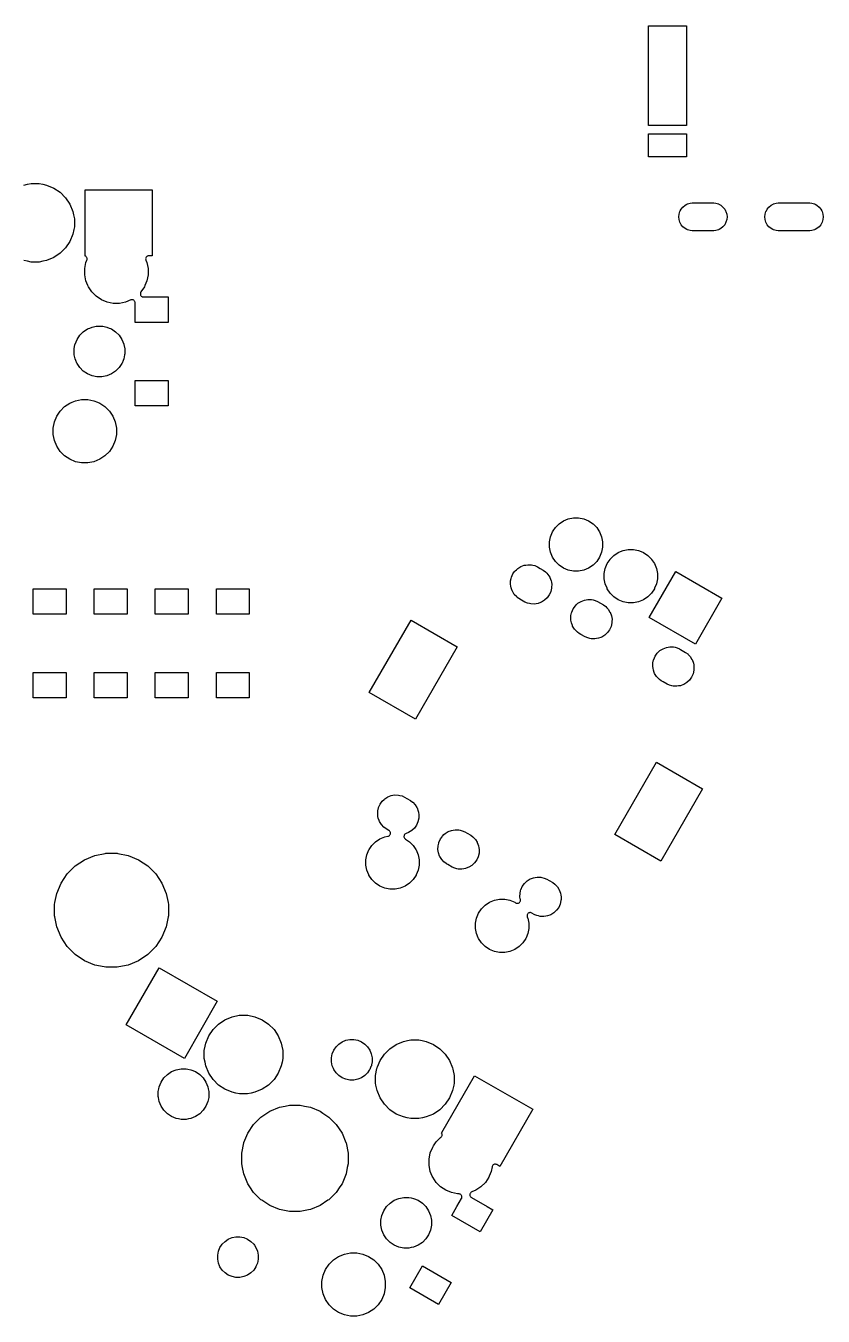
# Model space of a CAD drawing. Extents: x 70 to 347, y -163 to -55.
# Drawn here: x 315.7 to 347.2, y -162.6 to -111.7 of the extents above; entities that cross this region are included whole.
import ezdxf

# ---------------------------------------------------------------- set-up
doc = ezdxf.new("R2010")
doc.units = 0
doc.layers.add('BLACK', color=7, linetype='CONTINUOUS')

msp = doc.modelspace()

# ---------------------------------------------------------------- linework, layer by layer
at = {"layer": 'BLACK', "linetype": 'CONTINUOUS'}
for p, q in [((340.271, -115.619), (340.271, -111.677)), ((340.271, -111.677), (341.773, -111.677)), ((341.773, -111.677), (341.773, -115.619)), ((341.773, -115.619), (340.271, -115.619)), ((340.271, -116.849), (340.271, -115.947)), ((340.271, -115.947), (341.773, -115.947)), ((341.773, -115.947), (341.773, -116.849)), ((341.773, -116.849), (340.271, -116.849)), ((315.584, -117.965), (315.734, -117.935)), ((315.734, -117.935), (315.884, -117.905)), ((315.884, -117.905), (316.189, -117.905)), ((316.189, -117.905), (316.339, -117.935)), ((316.339, -117.935), (316.489, -117.965)), ((316.489, -117.965), (316.771, -118.082)), ((316.771, -118.082), (317.025, -118.251)), ((318.013, -120.766), (318.013, -118.155)), ((318.013, -118.155), (320.665, -118.155)), ((320.665, -118.155), (320.665, -120.757)), ((317.025, -118.251), (317.241, -118.467)), ((317.241, -118.467), (317.411, -118.722)), ((317.411, -118.722), (317.528, -119.004)), ((341.714, -118.763), (341.792, -118.722)), ((341.792, -118.722), (341.81, -118.712)), ((341.81, -118.712), (341.914, -118.68)), ((341.914, -118.68), (341.995, -118.672)), ((341.995, -118.672), (342.849, -118.672)), ((342.849, -118.672), (342.93, -118.68)), ((342.93, -118.68), (343.033, -118.712)), ((343.033, -118.712), (343.051, -118.722)), ((343.051, -118.722), (343.129, -118.763)), ((345.114, -118.763), (345.192, -118.722)), ((345.192, -118.722), (345.21, -118.712)), ((345.21, -118.712), (345.314, -118.68)), ((345.314, -118.68), (345.395, -118.672)), ((345.395, -118.672), (346.649, -118.672)), ((346.649, -118.672), (346.73, -118.68)), ((346.73, -118.68), (346.833, -118.712)), ((346.833, -118.712), (346.851, -118.722)), ((346.851, -118.722), (346.929, -118.763)), ((317.528, -119.004), (317.556, -119.146)), ((317.556, -119.146), (317.588, -119.303)), ((341.468, -119.223), (341.479, -119.115)), ((341.479, -119.331), (341.468, -119.223)), ((341.479, -119.115), (341.51, -119.012)), ((341.51, -119.012), (341.528, -118.977)), ((341.528, -118.977), (341.561, -118.916)), ((341.561, -118.916), (341.63, -118.832)), ((341.63, -118.832), (341.714, -118.763)), ((343.129, -118.763), (343.213, -118.832)), ((343.213, -118.832), (343.282, -118.916)), ((343.282, -118.916), (343.315, -118.977)), ((343.315, -118.977), (343.333, -119.012)), ((343.333, -119.012), (343.365, -119.115)), ((343.365, -119.115), (343.375, -119.223)), ((343.375, -119.223), (343.365, -119.331)), ((344.868, -119.223), (344.879, -119.115)), ((344.879, -119.331), (344.868, -119.223)), ((344.879, -119.115), (344.91, -119.012)), ((344.91, -119.012), (344.928, -118.977)), ((344.928, -118.977), (344.961, -118.916)), ((344.961, -118.916), (345.03, -118.832)), ((345.03, -118.832), (345.114, -118.763)), ((346.929, -118.763), (347.013, -118.832)), ((347.013, -118.832), (347.082, -118.916)), ((347.082, -118.916), (347.115, -118.977)), ((347.115, -118.977), (347.133, -119.012)), ((347.133, -119.012), (347.165, -119.115)), ((347.165, -119.115), (347.175, -119.223)), ((347.175, -119.223), (347.165, -119.331)), ((317.564, -119.725), (317.528, -119.909)), ((317.588, -119.609), (317.564, -119.725)), ((317.588, -119.303), (317.588, -119.609)), ((341.51, -119.435), (341.479, -119.331)), ((341.561, -119.531), (341.51, -119.435)), ((341.51, -119.435), (341.51, -119.435)), ((341.63, -119.615), (341.561, -119.531)), ((341.714, -119.684), (341.63, -119.615)), ((341.783, -119.72), (341.714, -119.684)), ((341.81, -119.735), (341.783, -119.72)), ((341.914, -119.766), (341.81, -119.735)), ((343.033, -119.735), (342.93, -119.766)), ((343.061, -119.72), (343.033, -119.735)), ((343.129, -119.684), (343.061, -119.72)), ((343.213, -119.615), (343.129, -119.684)), ((343.282, -119.531), (343.213, -119.615)), ((343.333, -119.435), (343.282, -119.531)), ((343.365, -119.331), (343.333, -119.435)), ((343.333, -119.435), (343.333, -119.435)), ((344.91, -119.435), (344.879, -119.331)), ((344.961, -119.531), (344.91, -119.435)), ((344.91, -119.435), (344.91, -119.435)), ((345.03, -119.615), (344.961, -119.531)), ((345.114, -119.684), (345.03, -119.615)), ((345.183, -119.72), (345.114, -119.684)), ((345.21, -119.735), (345.183, -119.72)), ((345.314, -119.766), (345.21, -119.735)), ((346.833, -119.735), (346.73, -119.766)), ((346.861, -119.72), (346.833, -119.735)), ((346.929, -119.684), (346.861, -119.72)), ((347.013, -119.615), (346.929, -119.684)), ((347.082, -119.531), (347.013, -119.615)), ((347.133, -119.435), (347.082, -119.531)), ((347.165, -119.331), (347.133, -119.435)), ((347.133, -119.435), (347.133, -119.435)), ((317.411, -120.191), (317.241, -120.445)), ((317.528, -119.909), (317.411, -120.191)), ((341.995, -119.774), (341.914, -119.766)), ((342.849, -119.774), (341.995, -119.774)), ((342.93, -119.766), (342.849, -119.774)), ((345.395, -119.774), (345.314, -119.766)), ((346.649, -119.774), (345.395, -119.774)), ((346.73, -119.766), (346.649, -119.774)), ((317.025, -120.661), (316.771, -120.831)), ((317.241, -120.445), (317.025, -120.661)), ((320.503, -120.76), (320.479, -120.767)), ((320.527, -120.757), (320.503, -120.76)), ((320.665, -120.757), (320.527, -120.757)), ((315.734, -120.977), (315.584, -120.948)), ((315.884, -121.007), (315.734, -120.977)), ((316.189, -121.007), (315.884, -121.007)), ((316.339, -120.977), (316.189, -121.007)), ((316.489, -120.948), (316.339, -120.977)), ((316.771, -120.831), (316.489, -120.948)), ((317.996, -121.263), (318.044, -121.021)), ((317.996, -121.509), (317.996, -121.263)), ((318.014, -120.767), (318.013, -120.766)), ((318.035, -120.778), (318.014, -120.767)), ((318.054, -120.794), (318.035, -120.778)), ((318.044, -121.021), (318.081, -120.93)), ((318.07, -120.813), (318.054, -120.794)), ((318.081, -120.834), (318.07, -120.813)), ((318.089, -120.858), (318.081, -120.834)), ((318.081, -120.93), (318.089, -120.907)), ((318.091, -120.882), (318.089, -120.858)), ((318.089, -120.907), (318.091, -120.882)), ((320.405, -120.858), (320.402, -120.882)), ((320.402, -120.882), (320.405, -120.907)), ((320.412, -120.834), (320.405, -120.858)), ((320.405, -120.907), (320.412, -120.93)), ((320.423, -120.813), (320.412, -120.834)), ((320.412, -120.93), (320.45, -121.021)), ((320.439, -120.794), (320.423, -120.813)), ((320.458, -120.778), (320.439, -120.794)), ((320.45, -121.021), (320.498, -121.263)), ((320.479, -120.767), (320.458, -120.778)), ((320.498, -121.263), (320.498, -121.509)), ((318.044, -121.751), (317.996, -121.509)), ((318.118, -121.931), (318.044, -121.751)), ((320.45, -121.751), (320.375, -121.931)), ((320.498, -121.509), (320.45, -121.751)), ((318.138, -121.979), (318.118, -121.931)), ((318.275, -122.184), (318.138, -121.979)), ((318.449, -122.358), (318.275, -122.184)), ((320.195, -122.236), (320.193, -122.26)), ((320.193, -122.26), (320.195, -122.285)), ((320.202, -122.212), (320.195, -122.236)), ((320.195, -122.285), (320.202, -122.308)), ((320.214, -122.191), (320.202, -122.212)), ((320.218, -122.184), (320.214, -122.191)), ((320.355, -121.979), (320.218, -122.184)), ((320.218, -122.184), (320.218, -122.184)), ((320.375, -121.931), (320.355, -121.979)), ((318.654, -122.495), (318.449, -122.358)), ((318.882, -122.589), (318.654, -122.495)), ((318.654, -122.495), (318.654, -122.495)), ((318.654, -122.495), (318.654, -122.495)), ((319.123, -122.637), (318.882, -122.589)), ((319.37, -122.637), (319.123, -122.637)), ((319.611, -122.589), (319.37, -122.637)), ((319.817, -122.504), (319.611, -122.589)), ((319.84, -122.497), (319.817, -122.504)), ((319.864, -122.495), (319.84, -122.497)), ((319.889, -122.497), (319.864, -122.495)), ((319.912, -122.504), (319.889, -122.497)), ((319.934, -122.516), (319.912, -122.504)), ((319.953, -122.531), (319.934, -122.516)), ((319.968, -122.55), (319.953, -122.531)), ((319.98, -122.572), (319.968, -122.55)), ((319.987, -122.595), (319.98, -122.572)), ((319.989, -122.62), (319.987, -122.595)), ((319.989, -123.387), (319.989, -122.62)), ((320.202, -122.308), (320.214, -122.33)), ((320.214, -122.33), (320.229, -122.349)), ((320.229, -122.349), (320.248, -122.364)), ((320.248, -122.364), (320.27, -122.376)), ((320.27, -122.376), (320.293, -122.383)), ((320.293, -122.383), (320.318, -122.385)), ((320.318, -122.385), (321.291, -122.385)), ((321.291, -122.385), (321.291, -123.387)), ((317.799, -123.898), (317.938, -123.759)), ((317.938, -123.759), (318.102, -123.649)), ((318.102, -123.649), (318.143, -123.632)), ((318.143, -123.632), (318.191, -123.613)), ((318.191, -123.613), (318.285, -123.574)), ((318.285, -123.574), (318.449, -123.541)), ((318.449, -123.541), (318.478, -123.535)), ((318.478, -123.535), (318.675, -123.535)), ((318.675, -123.535), (318.704, -123.541)), ((318.704, -123.541), (318.869, -123.574)), ((318.869, -123.574), (318.962, -123.613)), ((318.962, -123.613), (319.01, -123.632)), ((319.01, -123.632), (319.051, -123.649)), ((319.051, -123.649), (319.215, -123.759)), ((319.215, -123.759), (319.354, -123.898)), ((321.291, -123.387), (319.989, -123.387)), ((317.576, -124.438), (317.609, -124.267)), ((317.609, -124.267), (317.614, -124.244)), ((317.614, -124.244), (317.69, -124.062)), ((317.69, -124.062), (317.799, -123.898)), ((319.354, -123.898), (319.464, -124.062)), ((319.464, -124.062), (319.539, -124.244)), ((319.539, -124.244), (319.544, -124.267)), ((319.544, -124.267), (319.578, -124.438)), ((317.576, -124.635), (317.576, -124.438)), ((317.583, -124.674), (317.576, -124.635)), ((317.614, -124.828), (317.583, -124.674)), ((317.643, -124.898), (317.614, -124.828)), ((319.539, -124.828), (319.51, -124.898)), ((319.57, -124.674), (319.539, -124.828)), ((319.578, -124.635), (319.57, -124.674)), ((319.578, -124.438), (319.578, -124.635)), ((317.682, -124.993), (317.643, -124.898)), ((317.69, -125.01), (317.682, -124.993)), ((317.799, -125.174), (317.69, -125.01)), ((317.938, -125.314), (317.799, -125.174)), ((318.102, -125.423), (317.938, -125.314)), ((319.215, -125.314), (319.051, -125.423)), ((319.354, -125.174), (319.215, -125.314)), ((319.464, -125.01), (319.354, -125.174)), ((319.471, -124.993), (319.464, -125.01)), ((319.51, -124.898), (319.471, -124.993)), ((318.285, -125.499), (318.102, -125.423)), ((318.478, -125.537), (318.285, -125.499)), ((318.675, -125.537), (318.478, -125.537)), ((318.869, -125.499), (318.675, -125.537)), ((319.051, -125.423), (318.869, -125.499)), ((319.989, -126.687), (319.989, -125.685)), ((319.989, -125.685), (321.291, -125.685)), ((321.291, -125.685), (321.291, -126.687)), ((317.025, -126.889), (317.199, -126.714)), ((317.199, -126.714), (317.404, -126.578)), ((317.404, -126.578), (317.493, -126.541)), ((317.493, -126.541), (317.632, -126.483)), ((317.632, -126.483), (317.873, -126.435)), ((317.873, -126.435), (318.12, -126.435)), ((318.12, -126.435), (318.361, -126.483)), ((318.361, -126.483), (318.501, -126.541)), ((318.501, -126.541), (318.589, -126.578)), ((318.589, -126.578), (318.794, -126.714)), ((318.794, -126.714), (318.968, -126.889)), ((321.291, -126.687), (319.989, -126.687)), ((316.746, -127.563), (316.794, -127.321)), ((316.794, -127.321), (316.888, -127.094)), ((316.888, -127.094), (316.89, -127.09)), ((316.89, -127.09), (317.025, -126.889)), ((318.968, -126.889), (319.103, -127.09)), ((319.103, -127.09), (319.105, -127.094)), ((319.105, -127.094), (319.2, -127.321)), ((319.2, -127.321), (319.248, -127.563)), ((316.746, -127.809), (316.746, -127.563)), ((316.794, -128.051), (316.746, -127.809)), ((319.248, -127.809), (319.2, -128.051)), ((319.248, -127.563), (319.248, -127.809)), ((316.887, -128.277), (316.794, -128.051)), ((316.888, -128.279), (316.887, -128.277)), ((317.025, -128.484), (316.888, -128.279)), ((319.105, -128.279), (318.968, -128.484)), ((319.106, -128.277), (319.105, -128.279)), ((319.2, -128.051), (319.106, -128.277)), ((317.199, -128.658), (317.025, -128.484)), ((317.404, -128.795), (317.199, -128.658)), ((317.632, -128.889), (317.404, -128.795)), ((317.404, -128.795), (317.404, -128.795)), ((317.404, -128.795), (317.404, -128.795)), ((317.873, -128.937), (317.632, -128.889)), ((318.361, -128.889), (318.12, -128.937)), ((318.589, -128.795), (318.361, -128.889)), ((318.794, -128.658), (318.589, -128.795)), ((318.589, -128.795), (318.589, -128.795)), ((318.589, -128.795), (318.589, -128.795)), ((318.968, -128.484), (318.794, -128.658)), ((318.12, -128.937), (317.873, -128.937)), ((336.592, -131.49), (336.739, -131.344)), ((336.739, -131.344), (336.911, -131.229)), ((336.911, -131.229), (337.102, -131.15)), ((336.911, -131.229), (336.911, -131.229)), ((337.102, -131.15), (337.305, -131.109)), ((337.305, -131.109), (337.512, -131.109)), ((337.512, -131.109), (337.715, -131.15)), ((337.715, -131.15), (337.906, -131.229)), ((337.906, -131.229), (337.906, -131.229)), ((337.906, -131.229), (338.079, -131.344)), ((338.079, -131.344), (338.225, -131.49)), ((336.358, -132.057), (336.398, -131.854)), ((336.398, -131.854), (336.477, -131.663)), ((336.477, -131.663), (336.506, -131.619)), ((336.506, -131.619), (336.592, -131.49)), ((338.225, -131.49), (338.311, -131.619)), ((338.311, -131.619), (338.34, -131.663)), ((338.34, -131.663), (338.419, -131.854)), ((338.419, -131.854), (338.46, -132.057)), ((336.358, -132.264), (336.358, -132.057)), ((336.398, -132.467), (336.358, -132.264)), ((336.477, -132.658), (336.398, -132.467)), ((338.419, -132.467), (338.34, -132.658)), ((338.46, -132.264), (338.419, -132.467)), ((338.46, -132.057), (338.46, -132.264)), ((338.904, -132.594), (339.076, -132.479)), ((339.076, -132.479), (339.103, -132.468)), ((339.103, -132.468), (339.267, -132.4)), ((339.267, -132.4), (339.47, -132.359)), ((339.47, -132.359), (339.677, -132.359)), ((339.677, -132.359), (339.88, -132.4)), ((339.88, -132.4), (340.045, -132.468)), ((340.045, -132.468), (340.072, -132.479)), ((340.072, -132.479), (340.244, -132.594)), ((335.225, -133.03), (335.359, -132.979)), ((335.359, -132.979), (335.424, -132.969)), ((335.424, -132.969), (335.5, -132.956)), ((335.5, -132.956), (335.643, -132.961)), ((335.643, -132.961), (335.7, -132.974)), ((335.7, -132.974), (335.782, -132.993)), ((336.592, -132.83), (336.477, -132.658)), ((336.477, -132.658), (336.477, -132.658)), ((336.739, -132.977), (336.592, -132.83)), ((336.911, -133.092), (336.739, -132.977)), ((338.079, -132.977), (337.906, -133.092)), ((338.225, -132.83), (338.079, -132.977)), ((338.34, -132.658), (338.225, -132.83)), ((338.34, -132.658), (338.34, -132.658)), ((338.563, -133.104), (338.642, -132.913)), ((338.642, -132.913), (338.753, -132.747)), ((338.753, -132.747), (338.757, -132.74)), ((338.757, -132.74), (338.904, -132.594)), ((340.244, -132.594), (340.39, -132.74)), ((340.39, -132.74), (340.395, -132.747)), ((340.395, -132.747), (340.505, -132.913)), ((340.505, -132.913), (340.584, -133.104)), ((334.824, -133.589), (334.845, -133.5)), ((334.845, -133.5), (334.857, -133.45)), ((334.857, -133.45), (334.916, -133.319)), ((334.857, -133.45), (334.857, -133.45)), ((334.916, -133.319), (334.983, -133.225)), ((334.983, -133.225), (334.999, -133.203)), ((334.999, -133.203), (335.05, -133.156)), ((335.05, -133.156), (335.103, -133.105)), ((335.103, -133.105), (335.225, -133.03)), ((335.782, -132.993), (335.88, -133.037)), ((335.88, -133.037), (335.88, -133.037)), ((335.88, -133.037), (335.995, -133.104)), ((335.995, -133.104), (336.115, -133.173)), ((336.115, -133.173), (336.202, -133.236)), ((336.202, -133.236), (336.249, -133.286)), ((336.249, -133.286), (336.299, -133.34)), ((336.299, -133.34), (336.368, -133.45)), ((336.368, -133.45), (336.375, -133.461)), ((336.375, -133.461), (336.425, -133.595)), ((337.102, -133.171), (336.911, -133.092)), ((336.911, -133.092), (336.911, -133.092)), ((336.911, -133.092), (336.911, -133.092)), ((337.305, -133.211), (337.102, -133.171)), ((337.512, -133.211), (337.305, -133.211)), ((337.715, -133.171), (337.512, -133.211)), ((337.906, -133.092), (337.715, -133.171)), ((337.906, -133.092), (337.906, -133.092)), ((337.906, -133.092), (337.906, -133.092)), ((338.523, -133.307), (338.563, -133.104)), ((338.523, -133.514), (338.523, -133.307)), ((340.303, -135.045), (341.354, -133.225)), ((340.584, -133.104), (340.625, -133.307)), ((340.625, -133.307), (340.625, -133.514)), ((341.354, -133.225), (343.174, -134.276)), ((315.958, -134.912), (315.958, -133.91)), ((315.958, -133.91), (317.26, -133.91)), ((317.26, -133.91), (317.26, -134.912)), ((318.371, -134.912), (318.371, -133.91)), ((318.371, -133.91), (319.673, -133.91)), ((319.673, -133.91), (319.673, -134.912)), ((320.784, -134.912), (320.784, -133.91)), ((320.784, -133.91), (322.086, -133.91)), ((322.086, -133.91), (322.086, -134.912)), ((323.197, -134.912), (323.197, -133.91)), ((323.197, -133.91), (324.499, -133.91)), ((324.499, -133.91), (324.499, -134.912)), ((334.82, -133.732), (334.824, -133.589)), ((334.832, -133.808), (334.82, -133.732)), ((334.843, -133.873), (334.832, -133.808)), ((334.887, -133.99), (334.843, -133.873)), ((334.893, -134.007), (334.887, -133.99)), ((334.969, -134.128), (334.893, -134.007)), ((336.444, -133.879), (336.411, -134.018)), ((336.425, -133.595), (336.434, -133.647)), ((336.434, -133.647), (336.449, -133.736)), ((336.445, -133.844), (336.444, -133.879)), ((336.449, -133.736), (336.445, -133.844)), ((338.563, -133.717), (338.523, -133.514)), ((338.632, -133.884), (338.563, -133.717)), ((338.642, -133.908), (338.632, -133.884)), ((338.757, -134.08), (338.642, -133.908)), ((340.505, -133.908), (340.39, -134.08)), ((340.515, -133.884), (340.505, -133.908)), ((340.584, -133.717), (340.515, -133.884)), ((340.625, -133.514), (340.584, -133.717)), ((335.066, -134.232), (334.969, -134.128)), ((335.088, -134.248), (335.066, -134.232)), ((335.154, -134.295), (335.088, -134.248)), ((335.257, -134.354), (335.154, -134.295)), ((335.389, -134.431), (335.257, -134.354)), ((335.486, -134.475), (335.389, -134.431)), ((335.389, -134.431), (335.389, -134.431)), ((335.567, -134.494), (335.486, -134.475)), ((335.625, -134.507), (335.567, -134.494)), ((335.768, -134.512), (335.625, -134.507)), ((335.839, -134.5), (335.768, -134.512)), ((335.91, -134.489), (335.839, -134.5)), ((336.007, -134.452), (335.91, -134.489)), ((336.043, -134.438), (336.007, -134.452)), ((336.165, -134.363), (336.043, -134.438)), ((336.269, -134.265), (336.165, -134.363)), ((336.352, -134.149), (336.269, -134.265)), ((336.409, -134.024), (336.352, -134.149)), ((336.411, -134.018), (336.409, -134.024)), ((337.431, -134.531), (337.485, -134.48)), ((337.485, -134.48), (337.606, -134.405)), ((337.606, -134.405), (337.74, -134.354)), ((337.74, -134.354), (337.805, -134.344)), ((337.805, -134.344), (337.881, -134.331)), ((337.881, -134.331), (338.024, -134.336)), ((338.024, -134.336), (338.081, -134.349)), ((338.081, -134.349), (338.164, -134.368)), ((338.164, -134.368), (338.261, -134.412)), ((338.261, -134.412), (338.261, -134.412)), ((338.261, -134.412), (338.369, -134.475)), ((338.369, -134.475), (338.496, -134.548)), ((338.904, -134.227), (338.757, -134.08)), ((339.076, -134.342), (338.904, -134.227)), ((339.267, -134.421), (339.076, -134.342)), ((339.076, -134.342), (339.076, -134.342)), ((339.076, -134.342), (339.076, -134.342)), ((339.47, -134.461), (339.267, -134.421)), ((339.677, -134.461), (339.47, -134.461)), ((339.88, -134.421), (339.677, -134.461)), ((340.072, -134.342), (339.88, -134.421)), ((340.244, -134.227), (340.072, -134.342)), ((340.072, -134.342), (340.072, -134.342)), ((340.072, -134.342), (340.072, -134.342)), ((340.39, -134.08), (340.244, -134.227)), ((343.174, -134.276), (342.123, -136.096)), ((317.26, -134.912), (315.958, -134.912)), ((319.673, -134.912), (318.371, -134.912)), ((322.086, -134.912), (320.784, -134.912)), ((324.499, -134.912), (323.197, -134.912)), ((337.201, -135.107), (337.206, -134.964)), ((337.206, -134.964), (337.231, -134.854)), ((337.231, -134.854), (337.238, -134.825)), ((337.238, -134.825), (337.297, -134.694)), ((337.238, -134.825), (337.238, -134.825)), ((337.297, -134.694), (337.381, -134.578)), ((337.381, -134.578), (337.431, -134.531)), ((337.381, -134.578), (337.381, -134.578)), ((338.496, -134.548), (338.583, -134.611)), ((338.583, -134.611), (338.631, -134.661)), ((338.631, -134.661), (338.681, -134.715)), ((338.681, -134.715), (338.749, -134.825)), ((338.749, -134.825), (338.757, -134.836)), ((338.757, -134.836), (338.807, -134.97)), ((338.807, -134.97), (338.819, -135.041)), ((329.238, -138.01), (330.889, -135.15)), ((330.889, -135.15), (332.71, -136.201)), ((337.208, -135.15), (337.201, -135.107)), ((337.224, -135.248), (337.208, -135.15)), ((337.267, -135.36), (337.224, -135.248)), ((337.275, -135.382), (337.267, -135.36)), ((337.35, -135.503), (337.275, -135.382)), ((337.448, -135.607), (337.35, -135.503)), ((338.734, -135.524), (338.651, -135.64)), ((338.793, -135.394), (338.734, -135.524)), ((338.826, -135.254), (338.793, -135.393)), ((338.793, -135.393), (338.793, -135.394)), ((338.819, -135.041), (338.83, -135.111)), ((338.828, -135.194), (338.826, -135.254)), ((338.83, -135.111), (338.828, -135.194)), ((342.123, -136.096), (340.303, -135.045)), ((337.466, -135.62), (337.448, -135.607)), ((337.535, -135.67), (337.466, -135.62)), ((337.599, -135.707), (337.535, -135.67)), ((337.77, -135.806), (337.599, -135.707)), ((337.868, -135.85), (337.77, -135.806)), ((337.77, -135.806), (337.77, -135.806)), ((337.95, -135.869), (337.868, -135.85)), ((338.007, -135.882), (337.95, -135.869)), ((338.15, -135.887), (338.007, -135.882)), ((338.221, -135.875), (338.15, -135.887)), ((338.291, -135.864), (338.221, -135.875)), ((338.388, -135.827), (338.291, -135.864)), ((338.425, -135.813), (338.388, -135.827)), ((338.546, -135.738), (338.425, -135.813)), ((338.651, -135.64), (338.546, -135.738)), ((332.71, -136.201), (331.059, -139.061)), ((340.536, -136.564), (340.62, -136.448)), ((340.62, -136.448), (340.67, -136.401)), ((340.62, -136.448), (340.62, -136.448)), ((340.67, -136.401), (340.724, -136.35)), ((340.724, -136.35), (340.845, -136.275)), ((340.845, -136.275), (340.979, -136.224)), ((340.979, -136.224), (341.044, -136.214)), ((341.044, -136.214), (341.12, -136.201)), ((341.12, -136.201), (341.263, -136.206)), ((341.263, -136.206), (341.32, -136.219)), ((341.32, -136.219), (341.402, -136.238)), ((341.402, -136.238), (341.5, -136.282)), ((341.5, -136.282), (341.5, -136.282)), ((341.5, -136.282), (341.54, -136.306)), ((341.54, -136.306), (341.735, -136.418)), ((341.735, -136.418), (341.822, -136.481)), ((341.822, -136.481), (341.842, -136.502)), ((341.842, -136.502), (341.92, -136.585)), ((340.44, -136.977), (340.445, -136.834)), ((340.451, -137.046), (340.44, -136.977)), ((340.445, -136.834), (340.473, -136.711)), ((340.463, -137.118), (340.451, -137.046)), ((340.473, -136.711), (340.477, -136.695)), ((340.477, -136.695), (340.536, -136.564)), ((340.477, -136.695), (340.477, -136.695)), ((341.92, -136.585), (341.988, -136.695)), ((341.988, -136.695), (341.995, -136.706)), ((341.995, -136.706), (342.046, -136.84)), ((342.046, -136.84), (342.058, -136.911)), ((342.058, -136.911), (342.069, -136.981)), ((342.067, -137.046), (342.064, -137.124)), ((342.069, -136.981), (342.067, -137.046)), ((315.958, -138.212), (315.958, -137.21)), ((315.958, -137.21), (317.26, -137.21)), ((317.26, -137.21), (317.26, -138.212)), ((318.371, -138.212), (318.371, -137.21)), ((318.371, -137.21), (319.673, -137.21)), ((319.673, -137.21), (319.673, -138.212)), ((320.784, -138.212), (320.784, -137.21)), ((320.784, -137.21), (322.086, -137.21)), ((322.086, -137.21), (322.086, -138.212)), ((323.197, -138.212), (323.197, -137.21)), ((323.197, -137.21), (324.499, -137.21)), ((324.499, -137.21), (324.499, -138.212)), ((340.5, -137.215), (340.463, -137.118)), ((340.514, -137.252), (340.5, -137.215)), ((340.589, -137.373), (340.514, -137.252)), ((340.687, -137.477), (340.589, -137.373)), ((340.708, -137.493), (340.687, -137.477)), ((340.774, -137.54), (340.708, -137.493)), ((340.848, -137.583), (340.774, -137.54)), ((341.89, -137.51), (341.785, -137.608)), ((341.973, -137.394), (341.89, -137.51)), ((342.03, -137.269), (341.973, -137.394)), ((342.032, -137.263), (342.03, -137.269)), ((342.064, -137.124), (342.032, -137.263)), ((331.059, -139.061), (329.238, -138.01)), ((341.009, -137.676), (340.848, -137.583)), ((341.107, -137.72), (341.009, -137.676)), ((341.009, -137.676), (341.009, -137.676)), ((341.188, -137.739), (341.107, -137.72)), ((341.246, -137.752), (341.188, -137.739)), ((341.389, -137.757), (341.246, -137.752)), ((341.459, -137.745), (341.389, -137.757)), ((341.53, -137.734), (341.459, -137.745)), ((341.65, -137.689), (341.53, -137.734)), ((341.664, -137.683), (341.65, -137.689)), ((341.785, -137.608), (341.664, -137.683)), ((317.26, -138.212), (315.958, -138.212)), ((319.673, -138.212), (318.371, -138.212)), ((322.086, -138.212), (320.784, -138.212)), ((324.499, -138.212), (323.197, -138.212)), ((338.938, -143.61), (340.589, -140.75)), ((340.589, -140.75), (342.409, -141.801)), ((329.853, -142.199), (329.975, -142.123)), ((329.975, -142.123), (330.109, -142.073)), ((330.109, -142.073), (330.174, -142.062)), ((330.174, -142.062), (330.25, -142.049)), ((330.25, -142.049), (330.393, -142.054)), ((330.393, -142.054), (330.45, -142.067)), ((330.45, -142.067), (330.532, -142.086)), ((330.532, -142.086), (330.63, -142.131)), ((330.63, -142.131), (330.63, -142.131)), ((330.63, -142.131), (330.726, -142.186)), ((342.409, -141.801), (340.758, -144.661)), ((329.574, -142.682), (329.603, -142.56)), ((329.603, -142.56), (329.607, -142.543)), ((329.607, -142.543), (329.666, -142.413)), ((329.607, -142.543), (329.607, -142.543)), ((329.666, -142.413), (329.749, -142.296)), ((329.749, -142.296), (329.822, -142.227)), ((329.749, -142.296), (329.749, -142.296)), ((329.822, -142.227), (329.853, -142.199)), ((330.726, -142.186), (330.865, -142.266)), ((330.865, -142.266), (330.952, -142.329)), ((330.952, -142.329), (330.962, -142.34)), ((330.962, -142.34), (331.049, -142.433)), ((331.049, -142.433), (331.118, -142.543)), ((331.118, -142.543), (331.125, -142.555)), ((331.125, -142.555), (331.175, -142.688)), ((329.57, -142.825), (329.574, -142.682)), ((329.582, -142.901), (329.57, -142.825)), ((329.593, -142.966), (329.582, -142.901)), ((329.629, -143.063), (329.593, -142.966)), ((329.643, -143.1), (329.629, -143.063)), ((329.719, -143.221), (329.643, -143.1)), ((331.159, -143.117), (331.102, -143.242)), ((331.161, -143.112), (331.159, -143.117)), ((331.194, -142.972), (331.161, -143.112)), ((331.175, -142.688), (331.182, -142.73)), ((331.182, -142.73), (331.199, -142.83)), ((331.195, -142.954), (331.194, -142.972)), ((331.199, -142.83), (331.195, -142.954)), ((329.816, -143.326), (329.719, -143.221)), ((329.904, -143.388), (329.816, -143.326)), ((329.852, -143.707), (329.976, -143.683)), ((330.014, -143.452), (329.904, -143.388)), ((329.976, -143.683), (329.999, -143.676)), ((329.999, -143.676), (330.021, -143.664)), ((330.04, -143.472), (330.014, -143.452)), ((330.021, -143.664), (330.04, -143.648)), ((330.055, -143.491), (330.04, -143.472)), ((330.04, -143.648), (330.055, -143.629)), ((330.067, -143.512), (330.055, -143.491)), ((330.055, -143.629), (330.067, -143.608)), ((330.074, -143.536), (330.067, -143.512)), ((330.067, -143.608), (330.074, -143.584)), ((330.076, -143.56), (330.074, -143.536)), ((330.074, -143.584), (330.076, -143.56)), ((330.612, -143.659), (330.609, -143.684)), ((330.609, -143.684), (330.61, -143.708)), ((330.62, -143.636), (330.612, -143.659)), ((330.632, -143.615), (330.62, -143.636)), ((330.648, -143.596), (330.632, -143.615)), ((330.668, -143.581), (330.648, -143.596)), ((330.69, -143.571), (330.668, -143.581)), ((330.793, -143.532), (330.69, -143.571)), ((330.915, -143.456), (330.793, -143.532)), ((331.019, -143.358), (330.915, -143.456)), ((331.102, -143.242), (331.019, -143.358)), ((332.112, -143.697), (332.131, -143.671)), ((332.131, -143.671), (332.188, -143.617)), ((332.188, -143.617), (332.235, -143.574)), ((332.235, -143.574), (332.356, -143.498)), ((332.356, -143.498), (332.49, -143.448)), ((332.49, -143.448), (332.555, -143.437)), ((332.555, -143.437), (332.631, -143.424)), ((332.631, -143.424), (332.774, -143.429)), ((332.774, -143.429), (332.831, -143.442)), ((332.831, -143.442), (332.914, -143.461)), ((332.914, -143.461), (333.011, -143.506)), ((333.011, -143.506), (333.011, -143.506)), ((333.011, -143.506), (333.105, -143.56)), ((333.105, -143.56), (333.246, -143.641)), ((333.246, -143.641), (333.333, -143.704)), ((340.758, -144.661), (338.938, -143.61)), ((329.237, -144.205), (329.342, -144.048)), ((329.342, -144.048), (329.489, -143.901)), ((329.489, -143.901), (329.661, -143.786)), ((329.661, -143.786), (329.662, -143.786)), ((329.662, -143.786), (329.852, -143.707)), ((330.61, -143.708), (330.617, -143.732)), ((330.617, -143.732), (330.627, -143.754)), ((330.627, -143.754), (330.642, -143.773)), ((330.642, -143.773), (330.664, -143.792)), ((330.664, -143.792), (330.829, -143.901)), ((330.829, -143.901), (330.975, -144.048)), ((330.975, -144.048), (331.08, -144.205)), ((331.951, -144.2), (331.956, -144.057)), ((331.962, -144.263), (331.951, -144.2)), ((331.956, -144.057), (331.981, -143.948)), ((331.981, -143.948), (331.988, -143.918)), ((331.988, -143.918), (331.996, -143.901)), ((331.996, -143.901), (332.047, -143.788)), ((332.047, -143.788), (332.112, -143.697)), ((333.333, -143.704), (333.369, -143.742)), ((333.369, -143.742), (333.431, -143.808)), ((333.431, -143.808), (333.499, -143.918)), ((333.499, -143.918), (333.507, -143.93)), ((333.507, -143.93), (333.557, -144.063)), ((333.557, -144.063), (333.569, -144.134)), ((333.569, -144.134), (333.58, -144.205)), ((317.618, -144.854), (317.987, -144.608)), ((317.987, -144.608), (318.396, -144.438)), ((318.396, -144.438), (318.8, -144.358)), ((318.8, -144.358), (318.831, -144.351)), ((318.831, -144.351), (319.275, -144.351)), ((319.275, -144.351), (319.305, -144.358)), ((319.305, -144.358), (319.709, -144.438)), ((319.709, -144.438), (320.119, -144.608)), ((320.119, -144.608), (320.488, -144.854)), ((329.108, -144.614), (329.148, -144.411)), ((329.108, -144.821), (329.108, -144.614)), ((329.148, -144.411), (329.227, -144.22)), ((329.227, -144.22), (329.237, -144.205)), ((331.08, -144.205), (331.09, -144.22)), ((331.09, -144.22), (331.169, -144.411)), ((331.169, -144.411), (331.21, -144.614)), ((331.21, -144.614), (331.21, -144.821)), ((331.974, -144.341), (331.962, -144.263)), ((332.019, -144.461), (331.974, -144.341)), ((332.025, -144.475), (332.019, -144.461)), ((332.1, -144.596), (332.025, -144.475)), ((332.198, -144.701), (332.1, -144.596)), ((332.208, -144.708), (332.198, -144.701)), ((332.285, -144.763), (332.208, -144.708)), ((333.484, -144.617), (333.401, -144.733)), ((333.54, -144.494), (333.484, -144.617)), ((333.543, -144.487), (333.54, -144.494)), ((333.576, -144.347), (333.543, -144.487)), ((333.578, -144.288), (333.576, -144.347)), ((333.58, -144.205), (333.578, -144.288)), ((317.058, -145.536), (317.304, -145.168)), ((317.304, -145.168), (317.618, -144.854)), ((320.488, -144.854), (320.801, -145.168)), ((320.801, -145.168), (321.048, -145.536)), ((329.148, -145.024), (329.108, -144.821)), ((329.225, -145.21), (329.148, -145.024)), ((329.227, -145.216), (329.225, -145.21)), ((329.342, -145.388), (329.227, -145.216)), ((331.09, -145.216), (330.975, -145.388)), ((331.092, -145.21), (331.09, -145.216)), ((331.169, -145.024), (331.092, -145.21)), ((331.21, -144.821), (331.169, -145.024)), ((332.339, -144.794), (332.285, -144.763)), ((332.52, -144.899), (332.339, -144.794)), ((332.618, -144.943), (332.52, -144.899)), ((332.52, -144.899), (332.52, -144.899)), ((332.7, -144.962), (332.618, -144.943)), ((332.757, -144.976), (332.7, -144.962)), ((332.9, -144.98), (332.757, -144.976)), ((332.971, -144.969), (332.9, -144.98)), ((333.041, -144.957), (332.971, -144.969)), ((333.138, -144.92), (333.041, -144.957)), ((333.175, -144.907), (333.138, -144.92)), ((333.296, -144.831), (333.175, -144.907)), ((333.401, -144.733), (333.296, -144.831)), ((316.888, -145.946), (317.058, -145.536)), ((321.048, -145.536), (321.217, -145.946)), ((329.489, -145.534), (329.342, -145.388)), ((329.661, -145.649), (329.489, -145.534)), ((329.852, -145.728), (329.661, -145.649)), ((329.661, -145.649), (329.661, -145.649)), ((329.661, -145.649), (329.661, -145.649)), ((330.055, -145.769), (329.852, -145.728)), ((330.465, -145.728), (330.262, -145.769)), ((330.656, -145.649), (330.465, -145.728)), ((330.829, -145.534), (330.656, -145.649)), ((330.656, -145.649), (330.656, -145.649)), ((330.656, -145.649), (330.656, -145.649)), ((330.975, -145.388), (330.829, -145.534)), ((335.234, -145.772), (335.286, -145.658)), ((335.286, -145.658), (335.37, -145.541)), ((335.37, -145.541), (335.42, -145.494)), ((335.37, -145.541), (335.37, -145.541)), ((335.42, -145.494), (335.474, -145.444)), ((335.474, -145.444), (335.595, -145.368)), ((335.595, -145.368), (335.605, -145.364)), ((335.605, -145.364), (335.729, -145.318)), ((335.729, -145.318), (335.794, -145.307)), ((335.794, -145.307), (335.87, -145.294)), ((335.87, -145.294), (336.013, -145.299)), ((336.013, -145.299), (336.054, -145.309)), ((336.054, -145.309), (336.152, -145.331)), ((336.152, -145.331), (336.25, -145.376)), ((336.25, -145.376), (336.25, -145.376)), ((336.25, -145.376), (336.347, -145.432)), ((336.347, -145.432), (336.485, -145.511)), ((336.485, -145.511), (336.572, -145.574)), ((336.572, -145.574), (336.608, -145.612)), ((336.608, -145.612), (336.67, -145.678)), ((336.67, -145.678), (336.726, -145.769)), ((316.818, -146.299), (316.888, -145.946)), ((321.217, -145.946), (321.288, -146.299)), ((330.262, -145.769), (330.055, -145.769)), ((333.991, -146.286), (334.182, -146.207)), ((334.182, -146.207), (334.385, -146.167)), ((334.385, -146.167), (334.592, -146.167)), ((334.592, -146.167), (334.795, -146.207)), ((334.795, -146.207), (334.987, -146.286)), ((335.19, -146.07), (335.195, -145.927)), ((335.203, -146.148), (335.19, -146.07)), ((335.195, -145.927), (335.217, -145.831)), ((335.201, -146.25), (335.208, -146.226)), ((335.208, -146.182), (335.203, -146.148)), ((335.21, -146.202), (335.208, -146.182)), ((335.208, -146.226), (335.21, -146.202)), ((335.217, -145.831), (335.227, -145.788)), ((335.227, -145.788), (335.234, -145.772)), ((336.726, -145.769), (336.745, -145.8)), ((336.745, -145.8), (336.796, -145.933)), ((336.814, -146.217), (336.782, -146.357)), ((336.796, -145.933), (336.808, -146.004)), ((336.808, -146.004), (336.819, -146.075)), ((336.816, -146.182), (336.814, -146.217)), ((336.819, -146.075), (336.816, -146.182)), ((316.802, -146.381), (316.818, -146.299)), ((316.802, -146.824), (316.802, -146.381)), ((321.288, -146.299), (321.304, -146.381)), ((321.304, -146.381), (321.304, -146.824)), ((333.478, -146.911), (333.557, -146.72)), ((333.557, -146.72), (333.559, -146.717)), ((333.559, -146.717), (333.672, -146.548)), ((333.672, -146.548), (333.819, -146.401)), ((333.819, -146.401), (333.991, -146.286)), ((333.991, -146.286), (333.991, -146.286)), ((334.987, -146.286), (335.016, -146.306)), ((335.016, -146.306), (335.037, -146.317)), ((335.037, -146.317), (335.061, -146.325)), ((335.061, -146.325), (335.085, -146.327)), ((335.085, -146.327), (335.11, -146.325)), ((335.11, -146.325), (335.133, -146.317)), ((335.133, -146.317), (335.155, -146.306)), ((335.155, -146.306), (335.174, -146.29)), ((335.174, -146.29), (335.189, -146.271)), ((335.189, -146.271), (335.201, -146.25)), ((335.503, -146.737), (335.488, -146.757)), ((335.52, -146.72), (335.503, -146.737)), ((335.541, -146.707), (335.52, -146.72)), ((335.564, -146.699), (335.541, -146.707)), ((335.588, -146.695), (335.564, -146.699)), ((335.613, -146.695), (335.588, -146.695)), ((335.637, -146.701), (335.613, -146.695)), ((335.659, -146.711), (335.637, -146.701)), ((335.759, -146.769), (335.659, -146.711)), ((336.535, -146.701), (336.414, -146.777)), ((336.64, -146.603), (336.535, -146.701)), ((336.723, -146.487), (336.64, -146.603)), ((336.78, -146.362), (336.723, -146.487)), ((336.782, -146.357), (336.78, -146.362)), ((316.809, -146.86), (316.802, -146.824)), ((316.888, -147.259), (316.809, -146.86)), ((317.058, -147.669), (316.888, -147.259)), ((321.217, -147.259), (321.048, -147.669)), ((321.297, -146.86), (321.217, -147.259)), ((321.304, -146.824), (321.297, -146.86)), ((333.438, -147.114), (333.478, -146.911)), ((333.438, -147.321), (333.438, -147.114)), ((335.473, -146.803), (335.472, -146.828)), ((335.472, -146.828), (335.476, -146.852)), ((335.478, -146.779), (335.473, -146.803)), ((335.476, -146.852), (335.481, -146.867)), ((335.488, -146.757), (335.478, -146.779)), ((335.481, -146.867), (335.493, -146.895)), ((335.493, -146.895), (335.499, -146.911)), ((335.499, -146.911), (335.54, -147.114)), ((335.54, -147.114), (335.54, -147.321)), ((335.776, -146.777), (335.759, -146.769)), ((335.759, -146.769), (335.759, -146.769)), ((335.857, -146.813), (335.776, -146.777)), ((335.919, -146.828), (335.857, -146.813)), ((335.996, -146.846), (335.919, -146.828)), ((336.139, -146.85), (335.996, -146.846)), ((336.209, -146.839), (336.139, -146.85)), ((336.28, -146.827), (336.209, -146.839)), ((336.377, -146.79), (336.28, -146.827)), ((336.414, -146.777), (336.377, -146.79)), ((317.304, -148.037), (317.058, -147.669)), ((321.048, -147.669), (320.801, -148.037)), ((333.478, -147.524), (333.438, -147.321)), ((333.546, -147.688), (333.478, -147.524)), ((333.557, -147.716), (333.546, -147.688)), ((333.672, -147.888), (333.557, -147.716)), ((335.42, -147.716), (335.305, -147.888)), ((335.432, -147.688), (335.42, -147.716)), ((335.499, -147.524), (335.432, -147.688)), ((335.54, -147.321), (335.499, -147.524)), ((317.618, -148.351), (317.304, -148.037)), ((320.801, -148.037), (320.488, -148.351)), ((333.819, -148.034), (333.672, -147.888)), ((333.991, -148.149), (333.819, -148.034)), ((334.182, -148.228), (333.991, -148.149)), ((333.991, -148.149), (333.991, -148.149)), ((333.991, -148.149), (333.991, -148.149)), ((334.385, -148.269), (334.182, -148.228)), ((334.592, -148.269), (334.385, -148.269)), ((334.795, -148.228), (334.592, -148.269)), ((334.987, -148.149), (334.795, -148.228)), ((335.159, -148.034), (334.987, -148.149)), ((334.987, -148.149), (334.987, -148.149)), ((334.987, -148.149), (334.987, -148.149)), ((335.305, -147.888), (335.159, -148.034)), ((317.987, -148.597), (317.618, -148.351)), ((318.396, -148.767), (317.987, -148.597)), ((318.767, -148.841), (318.396, -148.767)), ((319.709, -148.767), (319.338, -148.841)), ((320.119, -148.597), (319.709, -148.767)), ((320.488, -148.351), (320.119, -148.597)), ((318.831, -148.853), (318.767, -148.841)), ((319.275, -148.853), (318.831, -148.853)), ((319.338, -148.841), (319.275, -148.853)), ((319.634, -151.125), (320.935, -148.872)), ((320.935, -148.872), (323.232, -150.198)), ((323.232, -150.198), (321.931, -152.451)), ((323.534, -150.924), (323.817, -150.807)), ((323.817, -150.807), (324.102, -150.751)), ((324.102, -150.751), (324.116, -150.748)), ((324.116, -150.748), (324.422, -150.748)), ((324.422, -150.748), (324.436, -150.751)), ((324.436, -150.751), (324.722, -150.807)), ((324.722, -150.807), (325.004, -150.924)), ((321.931, -152.451), (319.634, -151.125)), ((322.895, -151.564), (323.064, -151.31)), ((323.064, -151.31), (323.28, -151.094)), ((323.28, -151.094), (323.534, -150.924)), ((325.004, -150.924), (325.258, -151.094)), ((325.258, -151.094), (325.474, -151.31)), ((325.474, -151.31), (325.644, -151.564)), ((322.778, -151.846), (322.895, -151.564)), ((325.644, -151.564), (325.761, -151.846)), ((328.038, -151.884), (328.169, -151.796)), ((328.169, -151.796), (328.315, -151.736)), ((328.169, -151.796), (328.169, -151.796)), ((328.315, -151.736), (328.47, -151.705)), ((328.47, -151.705), (328.628, -151.705)), ((328.628, -151.705), (328.782, -151.736)), ((328.782, -151.736), (328.928, -151.796)), ((328.928, -151.796), (328.928, -151.796)), ((328.928, -151.796), (329.059, -151.884)), ((330.304, -151.9), (330.586, -151.783)), ((330.586, -151.783), (330.754, -151.749)), ((330.754, -151.749), (330.886, -151.723)), ((330.886, -151.723), (331.191, -151.723)), ((331.191, -151.723), (331.322, -151.749)), ((331.322, -151.749), (331.491, -151.783)), ((331.491, -151.783), (331.773, -151.9)), ((322.718, -152.146), (322.753, -151.971)), ((322.718, -152.451), (322.718, -152.146)), ((322.753, -151.971), (322.778, -151.846)), ((325.761, -151.846), (325.785, -151.971)), ((325.785, -151.971), (325.82, -152.146)), ((325.82, -152.146), (325.82, -152.451)), ((327.748, -152.427), (327.778, -152.273)), ((327.778, -152.273), (327.839, -152.127)), ((327.839, -152.127), (327.843, -152.121)), ((327.843, -152.121), (327.927, -151.996)), ((327.927, -151.996), (328.038, -151.884)), ((329.059, -151.884), (329.171, -151.996)), ((329.171, -151.996), (329.254, -152.121)), ((329.254, -152.121), (329.259, -152.127)), ((329.259, -152.127), (329.319, -152.273)), ((329.319, -152.273), (329.35, -152.427)), ((329.664, -152.539), (329.834, -152.285)), ((329.834, -152.285), (330.05, -152.069)), ((330.05, -152.069), (330.304, -151.9)), ((331.773, -151.9), (332.027, -152.069)), ((332.027, -152.069), (332.243, -152.285)), ((332.243, -152.285), (332.413, -152.539)), ((321.734, -152.876), (321.801, -152.862)), ((321.801, -152.862), (321.998, -152.862)), ((321.998, -152.862), (322.064, -152.876)), ((322.748, -152.599), (322.718, -152.451)), ((322.778, -152.751), (322.748, -152.599)), ((322.895, -153.033), (322.778, -152.751)), ((325.761, -152.751), (325.644, -153.033)), ((325.791, -152.599), (325.761, -152.751)), ((325.82, -152.451), (325.791, -152.599)), ((327.748, -152.585), (327.748, -152.427)), ((327.778, -152.74), (327.748, -152.585)), ((327.823, -152.846), (327.778, -152.74)), ((327.839, -152.886), (327.823, -152.846)), ((329.303, -152.778), (329.259, -152.886)), ((329.315, -152.756), (329.303, -152.778)), ((329.323, -152.746), (329.315, -152.756)), ((329.325, -152.712), (329.322, -152.736)), ((329.322, -152.736), (329.323, -152.746)), ((329.35, -152.585), (329.325, -152.712)), ((329.35, -152.427), (329.35, -152.585)), ((329.487, -153.121), (329.541, -152.85)), ((329.541, -152.85), (329.544, -152.825)), ((329.543, -152.816), (329.551, -152.806)), ((329.544, -152.825), (329.543, -152.816)), ((329.551, -152.806), (329.563, -152.784)), ((329.563, -152.784), (329.664, -152.539)), ((332.413, -152.539), (332.53, -152.822)), ((332.53, -152.822), (332.541, -152.876)), ((321.012, -153.389), (321.122, -153.225)), ((321.122, -153.225), (321.261, -153.086)), ((321.261, -153.086), (321.425, -152.976)), ((321.425, -152.976), (321.607, -152.901)), ((321.607, -152.901), (321.734, -152.876)), ((322.064, -152.876), (322.191, -152.901)), ((322.191, -152.901), (322.373, -152.976)), ((322.373, -152.976), (322.537, -153.086)), ((322.537, -153.086), (322.677, -153.225)), ((322.677, -153.225), (322.786, -153.389)), ((323.064, -153.287), (322.895, -153.033)), ((323.28, -153.503), (323.064, -153.287)), ((325.474, -153.287), (325.258, -153.503)), ((325.644, -153.033), (325.474, -153.287)), ((327.927, -153.017), (327.839, -152.886)), ((328.038, -153.128), (327.927, -153.017)), ((328.169, -153.216), (328.038, -153.128)), ((328.315, -153.277), (328.169, -153.216)), ((328.169, -153.216), (328.169, -153.216)), ((328.169, -153.216), (328.169, -153.216)), ((328.47, -153.307), (328.315, -153.277)), ((328.628, -153.307), (328.47, -153.307)), ((328.782, -153.277), (328.628, -153.307)), ((328.928, -153.216), (328.782, -153.277)), ((329.059, -153.128), (328.928, -153.216)), ((328.928, -153.216), (328.928, -153.216)), ((328.928, -153.216), (328.928, -153.216)), ((329.171, -153.017), (329.059, -153.128)), ((329.238, -152.916), (329.171, -153.017)), ((329.259, -152.886), (329.238, -152.916)), ((329.487, -153.427), (329.487, -153.121)), ((332.108, -155.374), (333.4, -153.135)), ((332.541, -152.876), (332.589, -153.121)), ((332.589, -153.121), (332.589, -153.427)), ((333.4, -153.135), (335.697, -154.461)), ((320.898, -153.765), (320.921, -153.65)), ((320.898, -153.962), (320.898, -153.765)), ((320.921, -153.65), (320.937, -153.571)), ((320.937, -153.571), (321.012, -153.389)), ((322.786, -153.389), (322.862, -153.571)), ((322.862, -153.571), (322.878, -153.65)), ((322.878, -153.65), (322.9, -153.765)), ((322.9, -153.765), (322.9, -153.962)), ((323.534, -153.673), (323.28, -153.503)), ((323.817, -153.79), (323.534, -153.673)), ((323.967, -153.82), (323.817, -153.79)), ((324.116, -153.85), (323.967, -153.82)), ((324.422, -153.85), (324.116, -153.85)), ((324.572, -153.82), (324.422, -153.85)), ((324.722, -153.79), (324.572, -153.82)), ((325.004, -153.673), (324.722, -153.79)), ((325.258, -153.503), (325.004, -153.673)), ((329.503, -153.507), (329.487, -153.427)), ((329.547, -153.726), (329.503, -153.507)), ((329.664, -154.009), (329.547, -153.726)), ((332.53, -153.726), (332.413, -154.009)), ((332.574, -153.507), (332.53, -153.726)), ((332.589, -153.427), (332.574, -153.507)), ((320.906, -154), (320.898, -153.962)), ((320.937, -154.155), (320.906, -154)), ((321.012, -154.338), (320.937, -154.155)), ((321.122, -154.502), (321.012, -154.338)), ((322.786, -154.338), (322.677, -154.502)), ((322.862, -154.155), (322.786, -154.338)), ((322.893, -154), (322.862, -154.155)), ((322.9, -153.962), (322.893, -154)), ((325.303, -154.542), (325.686, -154.383)), ((325.686, -154.383), (325.915, -154.338)), ((325.915, -154.338), (326.092, -154.302)), ((326.092, -154.302), (326.506, -154.302)), ((326.506, -154.302), (326.682, -154.338)), ((326.682, -154.338), (326.912, -154.383)), ((326.912, -154.383), (327.294, -154.542)), ((329.834, -154.263), (329.664, -154.009)), ((330.05, -154.479), (329.834, -154.263)), ((332.243, -154.263), (332.027, -154.479)), ((332.413, -154.009), (332.243, -154.263)), ((321.261, -154.641), (321.122, -154.502)), ((321.425, -154.751), (321.261, -154.641)), ((321.607, -154.826), (321.425, -154.751)), ((321.704, -154.845), (321.607, -154.826)), ((321.801, -154.864), (321.704, -154.845)), ((321.998, -154.864), (321.801, -154.864)), ((322.095, -154.845), (321.998, -154.864)), ((322.191, -154.826), (322.095, -154.845)), ((322.373, -154.751), (322.191, -154.826)), ((322.537, -154.641), (322.373, -154.751)), ((322.677, -154.502), (322.537, -154.641)), ((324.667, -155.064), (324.959, -154.771)), ((324.959, -154.771), (324.991, -154.751)), ((324.991, -154.751), (325.19, -154.617)), ((325.19, -154.617), (325.303, -154.542)), ((327.294, -154.542), (327.407, -154.617)), ((327.407, -154.617), (327.607, -154.751)), ((327.607, -154.751), (327.638, -154.771)), ((327.638, -154.771), (327.931, -155.064)), ((330.304, -154.648), (330.05, -154.479)), ((330.586, -154.765), (330.304, -154.648)), ((330.736, -154.795), (330.586, -154.765)), ((330.886, -154.825), (330.736, -154.795)), ((331.191, -154.825), (330.886, -154.825)), ((331.341, -154.795), (331.191, -154.825)), ((331.491, -154.765), (331.341, -154.795)), ((331.773, -154.648), (331.491, -154.765)), ((332.027, -154.479), (331.773, -154.648)), ((335.697, -154.461), (334.396, -156.715)), ((324.286, -155.773), (324.437, -155.408)), ((324.437, -155.408), (324.667, -155.064)), ((327.931, -155.064), (328.161, -155.408)), ((328.161, -155.408), (328.312, -155.773)), ((332.093, -155.399), (332.108, -155.374)), ((332.096, -155.402), (332.093, -155.399)), ((332.107, -155.423), (332.096, -155.402)), ((324.198, -156.196), (324.278, -155.791)), ((324.278, -155.791), (324.286, -155.773)), ((328.312, -155.773), (328.319, -155.791)), ((328.319, -155.791), (328.4, -156.196)), ((331.745, -155.958), (331.777, -155.91)), ((331.777, -155.91), (331.882, -155.753)), ((331.882, -155.753), (332.056, -155.579)), ((332.056, -155.579), (332.061, -155.575)), ((332.061, -155.575), (332.08, -155.56)), ((332.08, -155.56), (332.096, -155.541)), ((332.096, -155.541), (332.107, -155.519)), ((332.114, -155.447), (332.107, -155.423)), ((332.107, -155.519), (332.114, -155.496)), ((332.117, -155.471), (332.114, -155.447)), ((332.114, -155.496), (332.117, -155.471)), ((324.198, -156.61), (324.198, -156.196)), ((328.4, -156.196), (328.4, -156.61)), ((331.602, -156.427), (331.65, -156.186)), ((331.602, -156.674), (331.602, -156.427)), ((331.65, -156.186), (331.745, -155.958)), ((324.227, -156.758), (324.198, -156.61)), ((324.278, -157.016), (324.227, -156.758)), ((328.37, -156.758), (328.319, -157.016)), ((328.4, -156.61), (328.37, -156.758)), ((331.65, -156.915), (331.602, -156.674)), ((331.726, -157.097), (331.65, -156.915)), ((334.056, -156.915), (333.981, -157.097)), ((334.093, -156.731), (334.056, -156.915)), ((334.097, -156.715), (334.093, -156.731)), ((334.107, -156.692), (334.097, -156.715)), ((334.122, -156.673), (334.107, -156.692)), ((334.14, -156.656), (334.122, -156.673)), ((334.16, -156.643), (334.14, -156.656)), ((334.183, -156.634), (334.16, -156.643)), ((334.207, -156.63), (334.183, -156.634)), ((334.232, -156.631), (334.207, -156.63)), ((334.256, -156.637), (334.232, -156.631)), ((334.278, -156.647), (334.256, -156.637)), ((334.396, -156.715), (334.278, -156.647)), ((334.396, -156.715), (334.396, -156.715)), ((324.437, -157.399), (324.278, -157.016)), ((324.519, -157.522), (324.437, -157.399)), ((328.161, -157.399), (328.078, -157.522)), ((328.319, -157.016), (328.161, -157.399)), ((331.745, -157.143), (331.726, -157.097)), ((331.882, -157.348), (331.745, -157.143)), ((332.056, -157.522), (331.882, -157.348)), ((333.825, -157.348), (333.651, -157.522)), ((333.962, -157.143), (333.825, -157.348)), ((333.981, -157.097), (333.962, -157.143)), ((324.667, -157.743), (324.519, -157.522)), ((324.959, -158.035), (324.667, -157.743)), ((327.931, -157.743), (327.638, -158.035)), ((328.078, -157.522), (327.931, -157.743)), ((330.406, -157.981), (330.599, -157.942)), ((330.599, -157.942), (330.797, -157.942)), ((330.797, -157.942), (330.893, -157.962)), ((332.261, -157.659), (332.056, -157.522)), ((332.488, -157.753), (332.261, -157.659)), ((332.261, -157.659), (332.261, -157.659)), ((332.261, -157.659), (332.261, -157.659)), ((332.73, -157.801), (332.488, -157.753)), ((332.772, -157.801), (332.73, -157.801)), ((332.789, -157.803), (332.772, -157.801)), ((332.812, -157.808), (332.789, -157.803)), ((332.835, -157.818), (332.812, -157.808)), ((332.855, -157.832), (332.835, -157.818)), ((332.871, -157.85), (332.855, -157.832)), ((332.884, -157.871), (332.871, -157.85)), ((332.893, -157.894), (332.884, -157.871)), ((332.891, -157.967), (332.896, -157.943)), ((332.897, -157.918), (332.893, -157.894)), ((332.896, -157.943), (332.897, -157.918)), ((333.215, -157.815), (333.213, -157.839)), ((333.213, -157.839), (333.215, -157.864)), ((333.222, -157.791), (333.215, -157.815)), ((333.215, -157.864), (333.222, -157.887)), ((333.234, -157.77), (333.222, -157.791)), ((333.222, -157.887), (333.234, -157.909)), ((333.249, -157.751), (333.234, -157.77)), ((333.234, -157.909), (333.249, -157.928)), ((333.268, -157.735), (333.249, -157.751)), ((333.249, -157.928), (333.275, -157.947)), ((333.29, -157.724), (333.268, -157.735)), ((333.275, -157.947), (333.895, -158.305)), ((333.446, -157.659), (333.29, -157.724)), ((333.651, -157.522), (333.446, -157.659)), ((324.991, -158.056), (324.959, -158.035)), ((325.303, -158.265), (324.991, -158.056)), ((325.686, -158.424), (325.303, -158.265)), ((325.758, -158.438), (325.686, -158.424)), ((326.092, -158.504), (325.758, -158.438)), ((326.84, -158.438), (326.506, -158.504)), ((326.912, -158.424), (326.84, -158.438)), ((327.294, -158.265), (326.912, -158.424)), ((327.607, -158.056), (327.294, -158.265)), ((327.638, -158.035), (327.607, -158.056)), ((329.736, -158.651), (329.811, -158.469)), ((329.811, -158.469), (329.921, -158.305)), ((329.921, -158.305), (330.06, -158.166)), ((330.06, -158.166), (330.224, -158.056)), ((330.224, -158.056), (330.406, -157.981)), ((330.893, -157.962), (330.99, -157.981)), ((330.99, -157.981), (331.172, -158.056)), ((331.172, -158.056), (331.336, -158.166)), ((331.336, -158.166), (331.476, -158.305)), ((331.476, -158.305), (331.585, -158.469)), ((331.585, -158.469), (331.661, -158.651)), ((332.496, -158.655), (332.698, -158.305)), ((332.698, -158.305), (332.88, -157.989)), ((332.88, -157.989), (332.891, -157.967)), ((334.125, -158.438), (333.624, -159.306)), ((333.895, -158.305), (334.125, -158.438)), ((326.506, -158.504), (326.092, -158.504)), ((329.697, -158.845), (329.736, -158.651)), ((329.697, -159.042), (329.697, -158.845)), ((331.661, -158.651), (331.699, -158.845)), ((331.699, -158.845), (331.699, -159.042)), ((333.624, -159.306), (332.496, -158.655)), ((329.736, -159.235), (329.697, -159.042)), ((329.811, -159.418), (329.736, -159.235)), ((329.921, -159.582), (329.811, -159.418)), ((331.585, -159.418), (331.476, -159.582)), ((331.661, -159.235), (331.585, -159.418)), ((331.699, -159.042), (331.661, -159.235)), ((323.278, -160.067), (323.339, -159.921)), ((323.339, -159.921), (323.399, -159.831)), ((323.399, -159.831), (323.427, -159.79)), ((323.427, -159.79), (323.538, -159.678)), ((323.538, -159.678), (323.669, -159.591)), ((323.669, -159.591), (323.691, -159.582)), ((323.691, -159.582), (323.815, -159.53)), ((323.815, -159.53), (323.97, -159.5)), ((323.97, -159.5), (324.128, -159.5)), ((324.128, -159.5), (324.282, -159.53)), ((324.282, -159.53), (324.406, -159.582)), ((324.406, -159.582), (324.428, -159.591)), ((324.428, -159.591), (324.559, -159.678)), ((324.559, -159.678), (324.671, -159.79)), ((324.671, -159.79), (324.698, -159.831)), ((324.698, -159.831), (324.759, -159.921)), ((324.759, -159.921), (324.819, -160.067)), ((330.06, -159.721), (329.921, -159.582)), ((330.224, -159.831), (330.06, -159.721)), ((330.406, -159.906), (330.224, -159.831)), ((330.599, -159.944), (330.406, -159.906)), ((330.797, -159.944), (330.599, -159.944)), ((330.893, -159.925), (330.797, -159.944)), ((330.99, -159.906), (330.893, -159.925)), ((331.172, -159.831), (330.99, -159.906)), ((331.336, -159.721), (331.172, -159.831)), ((331.476, -159.582), (331.336, -159.721)), ((323.248, -160.222), (323.278, -160.067)), ((323.248, -160.379), (323.248, -160.222)), ((323.278, -160.534), (323.248, -160.379)), ((324.819, -160.067), (324.85, -160.222)), ((324.85, -160.379), (324.819, -160.534)), ((324.85, -160.222), (324.85, -160.379)), ((327.649, -160.584), (327.823, -160.41)), ((327.823, -160.41), (328.028, -160.273)), ((328.028, -160.273), (328.256, -160.178)), ((328.256, -160.178), (328.498, -160.13)), ((328.498, -160.13), (328.744, -160.13)), ((328.744, -160.13), (328.986, -160.178)), ((328.986, -160.178), (329.213, -160.273)), ((329.213, -160.273), (329.418, -160.41)), ((329.418, -160.41), (329.593, -160.584)), ((323.324, -160.645), (323.278, -160.534)), ((323.339, -160.68), (323.324, -160.645)), ((323.427, -160.811), (323.339, -160.68)), ((323.538, -160.923), (323.427, -160.811)), ((323.669, -161.01), (323.538, -160.923)), ((323.815, -161.071), (323.669, -161.01)), ((323.669, -161.01), (323.669, -161.01)), ((323.669, -161.01), (323.669, -161.01)), ((324.428, -161.01), (324.282, -161.071)), ((324.559, -160.923), (324.428, -161.01)), ((324.428, -161.01), (324.428, -161.01)), ((324.428, -161.01), (324.428, -161.01)), ((324.671, -160.811), (324.559, -160.923)), ((324.759, -160.68), (324.671, -160.811)), ((324.773, -160.645), (324.759, -160.68)), ((324.819, -160.534), (324.773, -160.645)), ((327.37, -161.258), (327.418, -161.017)), ((327.418, -161.017), (327.512, -160.789)), ((327.512, -160.789), (327.649, -160.584)), ((329.593, -160.584), (329.729, -160.789)), ((329.729, -160.789), (329.824, -161.017)), ((329.824, -161.017), (329.872, -161.258)), ((330.846, -161.513), (331.347, -160.645)), ((331.347, -160.645), (332.475, -161.296)), ((323.97, -161.102), (323.815, -161.071)), ((324.128, -161.102), (323.97, -161.102)), ((324.282, -161.071), (324.128, -161.102)), ((327.37, -161.505), (327.37, -161.258)), ((327.418, -161.746), (327.37, -161.505)), ((329.872, -161.505), (329.824, -161.746)), ((329.872, -161.258), (329.872, -161.505)), ((331.974, -162.164), (330.846, -161.513)), ((332.475, -161.296), (331.974, -162.164)), ((327.512, -161.974), (327.418, -161.746)), ((327.649, -162.179), (327.512, -161.974)), ((329.729, -161.974), (329.593, -162.179)), ((329.824, -161.746), (329.729, -161.974)), ((327.823, -162.353), (327.649, -162.179)), ((328.028, -162.49), (327.823, -162.353)), ((328.256, -162.584), (328.028, -162.49)), ((328.028, -162.49), (328.028, -162.49)), ((328.028, -162.49), (328.028, -162.49)), ((329.213, -162.49), (328.986, -162.584)), ((329.418, -162.353), (329.213, -162.49)), ((329.213, -162.49), (329.213, -162.49)), ((329.213, -162.49), (329.213, -162.49)), ((329.593, -162.179), (329.418, -162.353)), ((328.498, -162.632), (328.256, -162.584)), ((328.744, -162.632), (328.498, -162.632)), ((328.986, -162.584), (328.744, -162.632))]:
    msp.add_line(p, q, dxfattribs=at)

doc.saveas('drawing.dxf')
